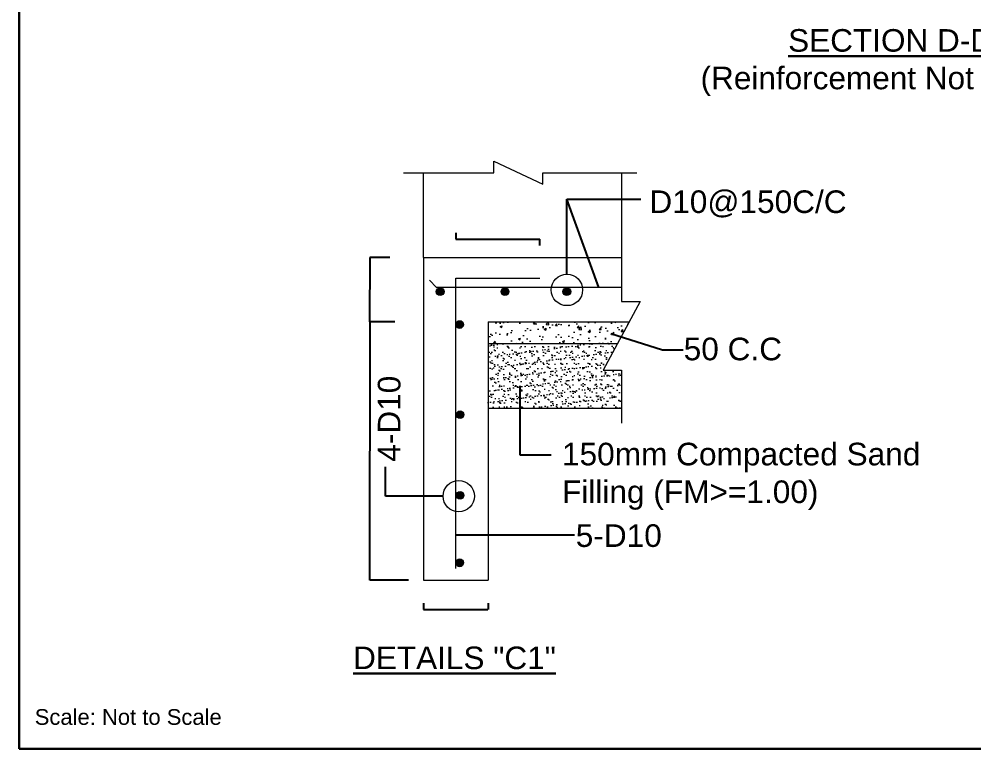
# Model space of a CAD drawing. Header units: inches. Extents: x 89000 to 1304432, y -10828 to 220529.
# Drawn here: x 854640 to 861014, y 72492 to 77368 of the extents above; entities that cross this region are included whole.
import ezdxf

# ---------------------------------------------------------------- set-up
doc = ezdxf.new("R2010")
doc.units = ezdxf.units.IN
doc.header["$LTSCALE"] = 7
doc.header["$MEASUREMENT"] = 0
doc.layers.add('Blocks', color=11, linetype='Continuous', lineweight=9)
doc.layers.add('LINE', color=7, linetype='Continuous')
doc.styles.get("Standard").update_dxf_attribs({"font": 'arial.ttf'})
doc.dimstyles.get("Standard").update_dxf_attribs({"dimtxt": 0.18, "dimasz": 0.18, "dimexe": 0.18, "dimexo": 0.0625, "dimgap": 0.09, "dimtad": 0, "dimtih": 1, "dimtoh": 1, "dimdec": 4, "dimzin": 0, "dimdsep": 46, "dimtxsty": 'Standard', "dimcen": 0.09, "dimadec": 0, "dimazin": 0, "dimtfac": 1, "dimtdec": 4, "dimtofl": 0, "dimtmove": 0, "dimatfit": 3, "dimfxl": 1, "dimtolj": 1, "dimtzin": 0, "dimarcsym": 0})
pattern_1 = [(49.99999999999999, (876068.8174550339, 20796.84086313844), (146.6586585417832, -12.83096385881698), [15.33525, -168.68775]), (355, (876068.8174550339, 20796.84086313844), (-28.37047491041192, 153.8005975201548), [12.2682, -134.9502]), (100.4509999999999, (876081.0389650341, 20795.77162188827), (118.2887138410972, 140.9689336953349), [13.03295, -143.36245]), (46.18420000000002, (876068.8174550339, 20837.73486313829), (218.2186279181645, -33.84407398584535), [23.00287499999998, -253.0316249999998]), (96.63559999999993, (876087.0023245339, 20834.91454563825), (191.1104087453209, 199.1775724914896), [19.54942499999971, -215.0436749999955]), (351.1840000000001, (876068.8174550339, 20837.73486313829), (191.1107076802168, 199.1772198777811), [18.40229999999999, -202.4253]), (21, (876089.2644550339, 20827.51136313844), (122.0499782674835, -82.3237424059938), [15.33525, -168.68775]), (326.0000000000001, (876089.2644550339, 20827.51136313844), (49.75063281985589, 148.271312728467), [12.2682, -134.9502]), (71.4514, (876099.4352275339, 20820.65107263834), (171.8002750699501, 65.94790046142623), [13.03295, -143.36245]), (37.50000000000001, (876068.8174550339, 20796.84086313844), (2.486325616726412, 68.06680629288823), [0, -133.31444, 0, -136.9949, 0, -135.461375]), (7.499999999999999, (876068.8174550339, 20796.84086313844), (53.78982832079612, 80.64536272858619), [0, -78.10753999999999, 0, -130.24739, 0, -51.62867499999999]), (327.5, (876023.220645034, 20796.84086313844), (109.1504291093315, -4.611638914102132), [0, -51.1175, 0, -159.4866, 0, -211.62645]), (317.5, (876002.7736450338, 20796.84086313844), (119.2439910157445, 20.46832528183307), [0, -66.45275, 0, -105.91546, 0, -150.28545])]
pattern_2 = [(37.50000000000001, (876068.8174550339, 20796.84086313844), (-1.840035990381652, 56.28252229287437), [0, -44.3992, 0, -49.657, 0, -47.46625]), (7.499999999999999, (876068.8174550339, 20796.84086313844), (51.6951775608703, 82.43488656536073), [0, -23.9522, 0, -40.0177, 0, -15.33525]), (327.5, (876032.889155034, 20796.84086313844), (90.96412257776765, 0.1652762380327545), [0, -14.605, 0, -52.578, 0, -68.6435]), (317.5, (876032.889155034, 20796.84086313844), (87.80899203431417, 25.63687217457987), [0, -7.302499999999999, 0, -34.4678, 0, -39.4335])]

# ---------------------------------------------------------------- blocks, each defined once
blk = doc.blocks.new('*D135')
at = {"layer": 'Blocks', "color": 0, "lineweight": -2, "ltscale": 0.5, "transparency": 16777216}
for p, q in [((857339.1041771185, 73466.2365053168), (857339.1041771185, 73424.25900531671)), ((857339.9041771186, 73424.4390053167), (857769.5541771224, 73424.4390053167)), ((857770.3541771225, 73466.2365053168), (857770.3541771225, 73424.25900531671))]:
    blk.add_line(p, q, dxfattribs=at)
at = {"layer": 'Blocks', "color": 0, "ltscale": 0.5, "transparency": 16777216}
for points in [[(857339.9041771186, 73424.57233865003), (857339.9041771186, 73424.30567198337), (857339.1041771185, 73424.4390053167)], [(857769.5541771224, 73424.57233865003), (857769.5541771224, 73424.30567198337), (857770.3541771225, 73424.4390053167)]]:
    blk.add_solid(points, dxfattribs=at)
at = {"layer": 'Defpoints', "color": 0, "ltscale": 0.5, "transparency": 16777216}
for p in [(857339.1041771185, 73466.2990053168), (857770.3541771225, 73466.2990053168), (857770.3541771225, 73424.4390053167)]:
    blk.add_point(p, dxfattribs=at)
at = {"layer": 'Blocks', "color": 0, "lineweight": 30, "ltscale": 0.5, "transparency": 16777216, "insert": (857554.7291771204, 73425.24957830443), "char_height": 1, "attachment_point": 5}
blk.add_mtext('\\A1;150', dxfattribs=at)
blk = doc.blocks.new('*D136')
at = {"layer": 'Blocks', "color": 0, "lineweight": -2, "ltscale": 0.5, "transparency": 16777216}
for p, q in [((857114.5626536827, 75775.57461499589), (856980.9956011745, 75775.57461499589)), ((856981.1756011746, 75774.77461499588), (856981.1756011746, 75560.76018798059)), ((856981.1756011746, 75345.12461498984), (856981.1756011746, 75559.13904200513)), ((857147.9165189585, 75344.32461498983), (856980.9956011745, 75344.32461498983))]:
    blk.add_line(p, q, dxfattribs=at)
at = {"layer": 'Blocks', "color": 0, "ltscale": 0.5, "transparency": 16777216}
for points in [[(856981.0422678413, 75774.77461499588), (856981.3089345079, 75774.77461499588), (856981.1756011746, 75775.57461499589)], [(856981.0422678413, 75345.12461498984), (856981.3089345079, 75345.12461498984), (856981.1756011746, 75344.32461498983)]]:
    blk.add_solid(points, dxfattribs=at)
at = {"layer": 'Defpoints', "color": 0, "ltscale": 0.5, "transparency": 16777216}
for p in [(857114.6251536827, 75775.57461499589), (856981.1756011746, 75344.32461498983), (857147.9790189585, 75344.32461498983)]:
    blk.add_point(p, dxfattribs=at)
at = {"layer": 'Blocks', "color": 0, "lineweight": 30, "ltscale": 0.5, "transparency": 16777216, "insert": (856981.1756011744, 75559.9496149926), "char_height": 1, "attachment_point": 5}
blk.add_mtext('\\A1;200', dxfattribs=at)
blk = doc.blocks.new('*D137')
at = {"layer": 'Blocks', "color": 0, "lineweight": -2, "ltscale": 0.5, "transparency": 16777216}
for p, q in [((857114.5626536827, 75344.32461498983), (856980.9956011745, 75344.32461498983)), ((856981.1756011746, 75343.52461498983), (856981.1756011746, 74482.63518797756)), ((856981.1756011746, 73620.12461498984), (856981.1756011746, 74481.0140420021)), ((857238.7554980139, 73619.32461498983), (856980.9956011745, 73619.32461498983))]:
    blk.add_line(p, q, dxfattribs=at)
at = {"layer": 'Blocks', "color": 0, "ltscale": 0.5, "transparency": 16777216}
for points in [[(856981.0422678413, 75343.52461498983), (856981.3089345079, 75343.52461498983), (856981.1756011746, 75344.32461498983)], [(856981.0422678413, 73620.12461498984), (856981.3089345079, 73620.12461498984), (856981.1756011746, 73619.32461498983)]]:
    blk.add_solid(points, dxfattribs=at)
at = {"layer": 'Defpoints', "color": 0, "ltscale": 0.5, "transparency": 16777216}
for p in [(857114.6251536827, 75344.32461498983), (856981.1756011746, 73619.32461498983), (857238.8179980139, 73619.32461498983)]:
    blk.add_point(p, dxfattribs=at)
at = {"layer": 'Blocks', "color": 0, "lineweight": 30, "ltscale": 0.5, "transparency": 16777216, "insert": (856981.1756011744, 74481.82461498957), "char_height": 1, "attachment_point": 5}
blk.add_mtext('\\A1;900', dxfattribs=at)
blk = doc.blocks.new('*D138')
at = {"layer": 'Blocks', "color": 0, "lineweight": -2, "ltscale": 0.5, "transparency": 16777216}
for p, q in [((857554.7291771218, 75938.95096426643), (857554.7291771218, 75896.97346426657)), ((857555.5291771218, 75897.15346426656), (858115.9998911205, 75897.15346426656)), ((858116.7998911205, 75855.35596426646), (858116.7998911205, 75897.33346426656))]:
    blk.add_line(p, q, dxfattribs=at)
at = {"layer": 'Blocks', "color": 0, "ltscale": 0.5, "transparency": 16777216}
for points in [[(857555.5291771218, 75897.2867975999), (857555.5291771218, 75897.02013093323), (857554.7291771218, 75897.15346426656)], [(858115.9998911205, 75897.2867975999), (858115.9998911205, 75897.02013093323), (858116.7998911205, 75897.15346426656)]]:
    blk.add_solid(points, dxfattribs=at)
at = {"layer": 'Defpoints', "color": 0, "ltscale": 0.5, "transparency": 16777216}
for p in [(857554.7291771218, 75939.01346426643), (858116.7998911205, 75897.15346426656), (858116.7998911205, 75855.29346426646)]:
    blk.add_point(p, dxfattribs=at)
at = {"layer": 'Blocks', "color": 0, "lineweight": 30, "ltscale": 0.5, "transparency": 16777216, "insert": (857835.7645341213, 75897.9643783184), "char_height": 1, "attachment_point": 5}
blk.add_mtext('\\A1;300', dxfattribs=at)
blk = doc.blocks.new('*D184')
at = {"layer": 'Blocks', "color": 0, "lineweight": -2, "ltscale": 0.5, "transparency": 16777216}
for p, q in [((857339.1041771185, 73466.2365053168), (857339.1041771185, 73424.25900531671)), ((857339.9041771186, 73424.4390053167), (857769.5541771224, 73424.4390053167)), ((857770.3541771225, 73466.2365053168), (857770.3541771225, 73424.25900531671))]:
    blk.add_line(p, q, dxfattribs=at)
at = {"layer": 'Blocks', "color": 0, "ltscale": 0.5, "transparency": 16777216}
for points in [[(857339.9041771186, 73424.57233865003), (857339.9041771186, 73424.30567198337), (857339.1041771185, 73424.4390053167)], [(857769.5541771224, 73424.57233865003), (857769.5541771224, 73424.30567198337), (857770.3541771225, 73424.4390053167)]]:
    blk.add_solid(points, dxfattribs=at)
at = {"layer": 'Defpoints', "color": 0, "ltscale": 0.5, "transparency": 16777216}
for p in [(857339.1041771185, 73466.2990053168), (857770.3541771225, 73466.2990053168), (857770.3541771225, 73424.4390053167)]:
    blk.add_point(p, dxfattribs=at)
at = {"layer": 'Blocks', "color": 0, "lineweight": 30, "ltscale": 0.5, "transparency": 16777216, "insert": (857554.7291771204, 73425.24957830443), "char_height": 1, "attachment_point": 5}
blk.add_mtext('\\A1;150', dxfattribs=at)
blk = doc.blocks.new('*D185')
at = {"layer": 'Blocks', "color": 0, "lineweight": -2, "ltscale": 0.5, "transparency": 16777216}
for p, q in [((857114.5626536827, 75775.57461499589), (856980.9956011745, 75775.57461499589)), ((856981.1756011746, 75774.77461499588), (856981.1756011746, 75560.76018798059)), ((856981.1756011746, 75345.12461498984), (856981.1756011746, 75559.13904200513)), ((857147.9165189585, 75344.32461498983), (856980.9956011745, 75344.32461498983))]:
    blk.add_line(p, q, dxfattribs=at)
at = {"layer": 'Blocks', "color": 0, "ltscale": 0.5, "transparency": 16777216}
for points in [[(856981.0422678413, 75774.77461499588), (856981.3089345079, 75774.77461499588), (856981.1756011746, 75775.57461499589)], [(856981.0422678413, 75345.12461498984), (856981.3089345079, 75345.12461498984), (856981.1756011746, 75344.32461498983)]]:
    blk.add_solid(points, dxfattribs=at)
at = {"layer": 'Defpoints', "color": 0, "ltscale": 0.5, "transparency": 16777216}
for p in [(857114.6251536827, 75775.57461499589), (856981.1756011746, 75344.32461498983), (857147.9790189585, 75344.32461498983)]:
    blk.add_point(p, dxfattribs=at)
at = {"layer": 'Blocks', "color": 0, "lineweight": 30, "ltscale": 0.5, "transparency": 16777216, "insert": (856981.1756011744, 75559.9496149926), "char_height": 1, "attachment_point": 5}
blk.add_mtext('\\A1;200', dxfattribs=at)
blk = doc.blocks.new('*D186')
at = {"layer": 'Blocks', "color": 0, "lineweight": -2, "ltscale": 0.5, "transparency": 16777216}
for p, q in [((857114.5626536827, 75344.32461498983), (856980.9956011745, 75344.32461498983)), ((856981.1756011746, 75343.52461498983), (856981.1756011746, 74482.63518797756)), ((856981.1756011746, 73620.12461498984), (856981.1756011746, 74481.0140420021)), ((857238.7554980139, 73619.32461498983), (856980.9956011745, 73619.32461498983))]:
    blk.add_line(p, q, dxfattribs=at)
at = {"layer": 'Blocks', "color": 0, "ltscale": 0.5, "transparency": 16777216}
for points in [[(856981.0422678413, 75343.52461498983), (856981.3089345079, 75343.52461498983), (856981.1756011746, 75344.32461498983)], [(856981.0422678413, 73620.12461498984), (856981.3089345079, 73620.12461498984), (856981.1756011746, 73619.32461498983)]]:
    blk.add_solid(points, dxfattribs=at)
at = {"layer": 'Defpoints', "color": 0, "ltscale": 0.5, "transparency": 16777216}
for p in [(857114.6251536827, 75344.32461498983), (856981.1756011746, 73619.32461498983), (857238.8179980139, 73619.32461498983)]:
    blk.add_point(p, dxfattribs=at)
at = {"layer": 'Blocks', "color": 0, "lineweight": 30, "ltscale": 0.5, "transparency": 16777216, "insert": (856981.1756011744, 74481.82461498957), "char_height": 1, "attachment_point": 5}
blk.add_mtext('\\A1;900', dxfattribs=at)
blk = doc.blocks.new('*D187')
at = {"layer": 'Blocks', "color": 0, "lineweight": -2, "ltscale": 0.5, "transparency": 16777216}
for p, q in [((857554.7291771218, 75938.95096426643), (857554.7291771218, 75896.97346426657)), ((857555.5291771218, 75897.15346426656), (858115.9998911205, 75897.15346426656)), ((858116.7998911205, 75855.35596426646), (858116.7998911205, 75897.33346426656))]:
    blk.add_line(p, q, dxfattribs=at)
at = {"layer": 'Blocks', "color": 0, "ltscale": 0.5, "transparency": 16777216}
for points in [[(857555.5291771218, 75897.2867975999), (857555.5291771218, 75897.02013093323), (857554.7291771218, 75897.15346426656)], [(858115.9998911205, 75897.2867975999), (858115.9998911205, 75897.02013093323), (858116.7998911205, 75897.15346426656)]]:
    blk.add_solid(points, dxfattribs=at)
at = {"layer": 'Defpoints', "color": 0, "ltscale": 0.5, "transparency": 16777216}
for p in [(857554.7291771218, 75939.01346426643), (858116.7998911205, 75897.15346426656), (858116.7998911205, 75855.29346426646)]:
    blk.add_point(p, dxfattribs=at)
at = {"layer": 'Blocks', "color": 0, "lineweight": 30, "ltscale": 0.5, "transparency": 16777216, "insert": (857835.7645341213, 75897.9643783184), "char_height": 1, "attachment_point": 5}
blk.add_mtext('\\A1;300', dxfattribs=at)

msp = doc.modelspace()

# ---------------------------------------------------------------- hatches: boundary and pattern name
at = {"layer": 'Blocks', "lineweight": 13, "ltscale": 0.05}
for points in [[(857425.0972128056, 75547.08043005178, 1), (857476.5326844032, 75547.08043005178, 1)], [(857425.0972128056, 75547.08043005178, 1), (857476.5326844032, 75547.08043005178, 1)], [(857857.6736602634, 75547.08043005178, 1), (857909.109131861, 75547.08043005178, 1)], [(857857.6736602634, 75547.08043005178, 1), (857909.109131861, 75547.08043005178, 1)], [(858270.6845036541, 75547.08043005178, 1), (858322.1199752514, 75547.08043005178, 1)], [(858270.6845036541, 75547.08043005178, 1), (858322.1199752514, 75547.08043005178, 1)], [(857554.6253584308, 75327.23508805712, 1), (857606.0608300285, 75327.23508805712, 1)], [(857554.6253584308, 75327.23508805712, 1), (857606.0608300285, 75327.23508805712, 1)], [(857558.2797027101, 74724.7976463628, 1), (857609.7151743078, 74724.7976463628, 1)], [(857558.2797027101, 74724.7976463628, 1), (857609.7151743078, 74724.7976463628, 1)], [(857558.2797027101, 74186.44959288649, 1), (857609.7151743078, 74186.44959288649, 1)], [(857558.2797027101, 74186.44959288649, 1), (857609.7151743078, 74186.44959288649, 1)], [(857555.2198450586, 73735.55677730241, 1), (857606.6553166562, 73735.55677730241, 1)], [(857555.2198450586, 73735.55677730241, 1), (857606.6553166562, 73735.55677730241, 1)]]:
    msp.add_hatch(color=0, dxfattribs=at).paths.add_polyline_path(points)
at = {"layer": 'Blocks', "lineweight": 5, "ltscale": 0.05}
h = msp.add_hatch(dxfattribs=at)
h.set_pattern_fill('AR-CONC', color=0, scale=0.8049999999999998, style=0)
h.set_pattern_definition(pattern_1)
h.paths.add_polyline_path([(858712.7511842782, 75344.32461499143), (857770.3541771225, 75344.3246149898), (857770.3541771225, 75200.57461499819), (858635.2527759521, 75200.57461499819)])
h = msp.add_hatch(dxfattribs=at)
h.set_pattern_fill('AR-CONC', color=0, scale=0.8049999999999998, style=0)
h.set_pattern_definition(pattern_1)
h.paths.add_polyline_path([(858712.7511842782, 75344.32461499143), (857770.3541771225, 75344.3246149898), (857770.3541771225, 75200.57461499819), (858635.2527759521, 75200.57461499819)])
h = msp.add_hatch(dxfattribs=at)
h.set_pattern_fill('AR-SAND', color=0, scale=1.15, style=0)
h.set_pattern_definition(pattern_2)
h.paths.add_polyline_path([(857770.3541771225, 75200.57461499819), (857770.3541771225, 74769.32461499819), (858661.6818568492, 74769.32461499819), (858661.6818568492, 75022.53851244482), (858539.2700658786, 75022.53851244482), (858635.2527759521, 75200.57461499819)])
h = msp.add_hatch(dxfattribs=at)
h.set_pattern_fill('AR-SAND', color=0, scale=1.15, style=0)
h.set_pattern_definition(pattern_2)
h.paths.add_polyline_path([(857770.3541771225, 75200.57461499819), (857770.3541771225, 74769.32461499819), (858661.6818568492, 74769.32461499819), (858661.6818568492, 75022.53851244482), (858539.2700658786, 75022.53851244482), (858635.2527759521, 75200.57461499819)])

# ---------------------------------------------------------------- linework, layer by layer
at = {"layer": 'Blocks', "color": 0, "lineweight": 13, "ltscale": 0.05}
for p, q in [((857339.1041771201, 75775.57461499586), (857339.10417712, 76340.62792129116)), ((857339.1041771201, 75775.57461499586), (857339.10417712, 76340.62792129116)), ((857339.1041771201, 75775.57461499586), (858661.6818568492, 75775.57461499586)), ((857339.1041771201, 75775.57461499586), (857339.1041771213, 73619.3246149898)), ((857339.1041771201, 75775.57461499586), (858661.6818568492, 75775.57461499586)), ((857339.1041771201, 75775.57461499586), (857339.1041771213, 73619.3246149898)), ((857770.3541771201, 75344.3246149898), (858712.7511842783, 75344.32461499143)), ((857770.3541771225, 75344.3246149919), (857770.3541771225, 73619.3246149898)), ((857770.3541771201, 75344.3246149898), (858712.7511842783, 75344.32461499143)), ((857770.3541771225, 75344.3246149919), (857770.3541771225, 73619.3246149898)), ((857770.3541771225, 75200.57461499819), (858635.2527759521, 75200.57461499819)), ((857770.3541771225, 75200.57461499819), (858635.2527759521, 75200.57461499819)), ((857770.3541771225, 74769.32461499819), (858661.6818568492, 74769.32461499819)), ((857770.3541771225, 74769.32461499819), (858661.6818568492, 74769.32461499819)), ((857339.1041771213, 73619.3246149898), (857770.3541771225, 73619.32461499586)), ((857339.1041771213, 73619.3246149898), (857770.3541771225, 73619.32461499586))]:
    msp.add_line(p, q, dxfattribs=at)
at = {"layer": 'Blocks', "color": 0, "lineweight": 20, "ltscale": 0.05}
for p, q in [((857426.3736105668, 75574.39088997478), (857378.7447406045, 75622.90538470284)), ((857426.3736105668, 75574.39088997478), (857378.7447406045, 75622.90538470284)), ((857554.7291771218, 73696.81256276299), (857554.7291771218, 75636.53604858625)), ((857554.7291771218, 75636.53604858625), (858116.7998911205, 75636.53604858625)), ((857554.7291771218, 73696.81256276299), (857554.7291771218, 75636.53604858625)), ((857554.7291771218, 75636.53604858625), (858116.7998911205, 75636.53604858625)), ((858661.6818568492, 75574.39088997478), (857426.3736105668, 75574.39088997478)), ((858661.6818568492, 75574.39088997478), (857426.3736105668, 75574.39088997478))]:
    msp.add_line(p, q, dxfattribs=at)
at = {"layer": 'Blocks', "color": 0, "lineweight": 13, "ltscale": 0.05}
for points in [[(857205.8190710251, 76340.62792129116), (857808.6634831312, 76340.62792129116), (857808.6634831312, 76418.2356713207), (858136.3829800901, 76264.66960793035), (858136.3829800901, 76340.62792129116), (858763.5139195014, 76340.62792129116)], [(857205.8190710251, 76340.62792129116), (857808.6634831312, 76340.62792129116), (857808.6634831312, 76418.2356713207), (858136.3829800901, 76264.66960793035), (858136.3829800901, 76340.62792129116), (858763.5139195014, 76340.62792129116)], [(858661.6818568492, 76340.62792129116), (858661.6818568492, 75481.91013439954), (858786.9262017622, 75481.91013439954), (858539.2700658786, 75022.53851244482), (858661.6818568492, 75022.53851244482), (858661.6818568492, 74668.15528923762)], [(858661.6818568492, 76340.62792129116), (858661.6818568492, 75481.91013439954), (858786.9262017622, 75481.91013439954), (858539.2700658786, 75022.53851244482), (858661.6818568492, 75022.53851244482), (858661.6818568492, 74668.15528923762)]]:
    msp.add_lwpolyline(points, dxfattribs=at)
for centre, radius in [((858297.1440398443, 75558.16538877902), 104.8010370834436), ((858297.1440398443, 75558.16538877902), 104.8010370834436), ((857450.8149486043, 75547.08043005178), 25.71773579881119), ((857450.8149486043, 75547.08043005178), 25.71773579881119), ((857883.3913960622, 75547.08043005178), 25.71773579881119), ((857883.3913960622, 75547.08043005178), 25.71773579881119), ((858296.4022394528, 75547.08043005178), 25.71773579881119), ((858296.4022394528, 75547.08043005178), 25.71773579881119), ((857580.3430942295, 75327.23508805712), 25.71773579881119), ((857580.3430942295, 75327.23508805712), 25.71773579881119), ((857583.9974385088, 74724.7976463628), 25.71773579881119), ((857583.9974385088, 74724.7976463628), 25.71773579881119), ((857575.0677955063, 74180.80856189504), 104.8010370834436), ((857575.0677955063, 74180.80856189504), 104.8010370834436), ((857583.9974385088, 74186.44959288649), 25.71773579881119), ((857583.9974385088, 74186.44959288649), 25.71773579881119), ((857580.9375808573, 73735.55677730241), 25.71773579881119), ((857580.9375808573, 73735.55677730241), 25.71773579881119)]:
    msp.add_circle(centre, radius, dxfattribs=at)
at = {"layer": 'LINE', "color": 1, "linetype": 'ByBlock', "lineweight": 30, "ltscale": 0.5}
msp.add_lwpolyline([(854640.3528263742, 72492.44359124918), (854640.3528263742, 86052.49520639144), (873816.1833932423, 86052.49520639144), (873816.1833932423, 72492.44359124918), (854640.3528263742, 72492.44359124918)], close=True, dxfattribs=at)
msp.add_lwpolyline([(854640.3528263742, 72492.44359124918), (854640.3528263742, 86052.49520639144), (873816.1833932423, 86052.49520639144), (873816.1833932423, 72492.44359124918), (854640.3528263742, 72492.44359124918)], close=True, dxfattribs=at)

# ---------------------------------------------------------------- texts
at = {"color": 0, "linetype": 'ByBlock', "lineweight": 30, "ltscale": 0.5, "attachment_point": 1}
for s, insert, char_height, width in [('          {\\LSECTION D-D\\P}(Reinforcement Not Shown)', (859189.1422802998, 77300.5777401242), 150.6225917255956, 6612.756405085515), ('          {\\LSECTION D-D\\P}(Reinforcement Not Shown)', (859189.1422802998, 77300.5777401242), 150.6225917255956, 6612.756405085515), ('D10@150C/C', (858847.3653624373, 76223.24073668336), 151.0409878137222, 9112.687819841323), ('D10@150C/C', (858847.3653624373, 76223.24073668336), 151.0409878137222, 9112.687819841323), ('50 C.C', (859076.3021268266, 75239.54319891194), 151.0409878137222, 9112.687819841323), ('50 C.C', (859076.3021268266, 75239.54319891194), 151.0409878137222, 9112.687819841323), ('150mm Compacted Sand\\PFilling (FM>=1.00)', (858264.110996638, 74537.57102779998), 151.0409878137222, 9112.687819841323), ('150mm Compacted Sand\\PFilling (FM>=1.00)', (858264.110996638, 74537.57102779998), 151.0409878137222, 9112.687819841323), ('5-D10', (858355.8717563889, 73992.72349195764), 151.0409878137222, 9112.687819841323), ('5-D10', (858355.8717563889, 73992.72349195764), 151.0409878137222, 9112.687819841323), ('{\\LDETAILS "C1"}', (856869.6821788709, 73176.09656382469), 150.6225917255956, 6612.756405085515), ('{\\LDETAILS "C1"}', (856869.6821788709, 73176.09656382469), 150.6225917255956, 6612.756405085515)]:
    msp.add_mtext(s, dxfattribs=dict(at, insert=insert, char_height=char_height, width=width))
at = {"color": 0, "linetype": 'ByBlock', "lineweight": 30, "ltscale": 0.5, "insert": (857034.6796396589, 74410.61342970678), "char_height": 151.0409878137222, "width": 9112.687819841323, "attachment_point": 1, "rotation": 90}
msp.add_mtext('4-D10', dxfattribs=at)
msp.add_mtext('4-D10', dxfattribs=at)
at = {"layer": 'LINE', "color": 7, "linetype": 'ByBlock', "lineweight": 30, "ltscale": 0.5, "insert": (854744.7305075425, 72758.34723614529), "char_height": 105.0796693469555, "width": 2207.094926541731, "attachment_point": 1}
msp.add_mtext('Scale: Not to Scale', dxfattribs=at)
msp.add_mtext('Scale: Not to Scale', dxfattribs=at)

# ---------------------------------------------------------------- dimensions: what is measured, and where the dimension line sits
at = {"layer": 'Blocks', "color": 0, "lineweight": 30, "ltscale": 0.5}
for base, p1, p2, text, picture, middle in [((858116.7998911205, 75897.15346426656), (857554.7291771218, 75939.01346426643), (858116.7998911205, 75855.29346426646), '300', '*D138', (857835.7645341213, 75897.15346426656)), ((858116.7998911205, 75897.15346426656), (857554.7291771218, 75939.01346426643), (858116.7998911205, 75855.29346426646), '300', '*D187', (857835.7645341213, 75897.15346426656)), ((857770.3541771225, 73424.4390053167), (857339.1041771185, 73466.2990053168), (857770.3541771225, 73466.2990053168), '150', '*D135', (857554.7291771204, 73424.4390053167)), ((857770.3541771225, 73424.4390053167), (857339.1041771185, 73466.2990053168), (857770.3541771225, 73466.2990053168), '150', '*D184', (857554.7291771204, 73424.4390053167))]:
    dim = msp.add_linear_dim(base=base, p1=p1, p2=p2, text=text, dimstyle='Standard', override={"dimtxt": 1, "dimasz": 0.8, "dimgap": 0.3, "dimtad": 1, "dimdec": 2, "dimlfac": 1, "dimpost": ' m', "dimtdec": 2, "dimfxl": 0.12}, dxfattribs=at)
    dim.commit()
    dim.dimension.update_dxf_attribs({"geometry": picture, "text_midpoint": middle, "dimtype": 160})
for base, p1, p2, text, picture, middle in [((856981.1756011746, 75344.32461498983), (857114.6251536822, 75775.57461499586), (857147.979018958, 75344.3246149898), '200', '*D136', (856981.1756011744, 75559.9496149926)), ((856981.1756011746, 75344.32461498983), (857114.6251536822, 75775.57461499586), (857147.979018958, 75344.3246149898), '200', '*D185', (856981.1756011744, 75559.9496149926)), ((856981.1756011746, 73619.32461498983), (857114.6251536822, 75344.3246149898), (857238.8179980135, 73619.3246149898), '900', '*D137', (856981.1756011744, 74481.82461498957)), ((856981.1756011746, 73619.32461498983), (857114.6251536822, 75344.3246149898), (857238.8179980135, 73619.3246149898), '900', '*D186', (856981.1756011744, 74481.82461498957))]:
    dim = msp.add_linear_dim(base=base, p1=p1, p2=p2, angle=90, text=text, dimstyle='Standard', override={"dimtxt": 1, "dimasz": 0.8, "dimgap": 0.3, "dimtad": 1, "dimdec": 2, "dimlfac": 1, "dimpost": ' m', "dimtdec": 2, "dimfxl": 0.12}, dxfattribs=at)
    dim.commit()
    dim.dimension.update_dxf_attribs({"geometry": picture, "text_midpoint": middle})

# ---------------------------------------------------------------- leaders
for points in [[(858297.1440398443, 75662.9664258624), (858297.1440398443, 76164.69268910727), (858790.5200846123, 76164.69268910727)], [(858297.1440398443, 75662.9664258624), (858297.1440398443, 76164.69268910727), (858790.5200846123, 76164.69268910727)], [(858510.2975851409, 75574.39088997478), (858297.1440398443, 76164.69268910727), (858453.9437496453, 76164.69268910727)], [(858510.2975851409, 75574.39088997478), (858297.1440398443, 76164.69268910727), (858453.9437496453, 76164.69268910727)], [(858589.4692162662, 75266.38842214341), (858935.2331309196, 75158.73284920724), (859072.2797839167, 75158.73284920724)], [(858589.4692162662, 75266.38842214341), (858935.2331309196, 75158.73284920724), (859072.2797839167, 75158.73284920724)], [(857982.9704598805, 74917.76769896084), (857982.9704598805, 74456.76067809504), (858191.5653272294, 74456.76067809504)], [(857982.9704598805, 74917.76769896084), (857982.9704598805, 74456.76067809504), (858191.5653272294, 74456.76067809504)], [(857470.2667584228, 74180.80856189504), (857085.9076208766, 74180.80856189504), (857085.9076208766, 74376.57699930877)], [(857470.2667584228, 74180.80856189504), (857085.9076208766, 74180.80856189504), (857085.9076208766, 74376.57699930877)], [(857554.7291771218, 73921.92421242432), (858126.0668885775, 73921.92421242432), (858347.4956731637, 73921.92421242432)], [(857554.7291771218, 73921.92421242432), (858126.0668885775, 73921.92421242432), (858347.4956731637, 73921.92421242432)]]:
    msp.add_leader(points, dimstyle='Standard', override={"dimtxt": 1.5, "dimasz": 1.5, "dimdec": 2, "dimlfac": 1, "dimpost": ' m', "dimtdec": 2, "dimfxl": 0.12}, dxfattribs=at)

doc.saveas('drawing.dxf')
